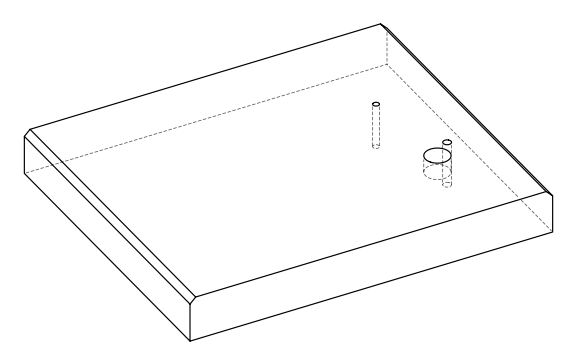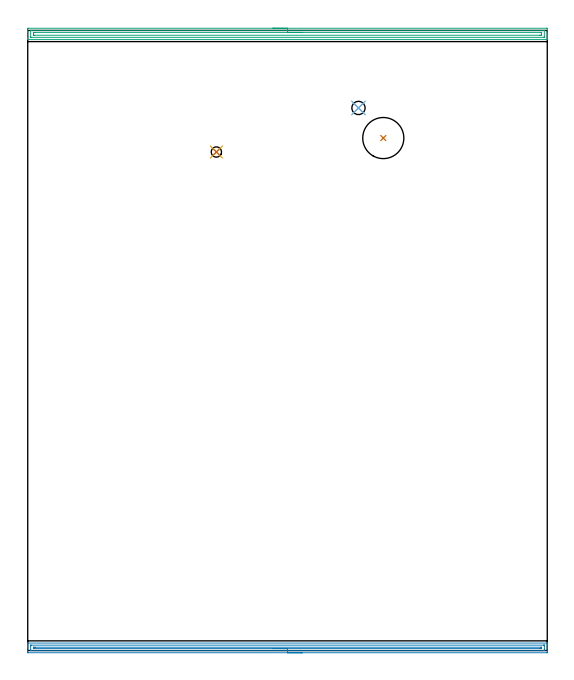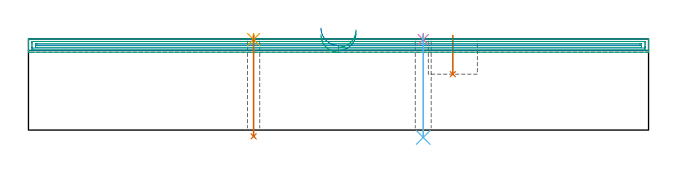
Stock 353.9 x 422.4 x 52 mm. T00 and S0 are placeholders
(PLAN: 7 operations, 4 tool changes, 18 min)
(1 INDEXABLE_INSERT_DRILL_BLIND_HOLE_FROM_SOLID | STEP1POCKET | UGT0302_007 | 0.09 min | 12363 mm3)
(2 AREA_MILL | FG_CHAMFER_SURFACE | UGT0205_001 | 8.67 min | 7708 mm3)
(3 AREA_MILL_1 | FG_CHAMFER_SURFACE_1 | UGT0205_001 | 8.7 min | 10221 mm3)
(4 SPOT_DRILL | STEP1HOLE | NXT0321_9005460120000 | 0.03 min | 0 mm3)
(5 SPOT_DRILL_1 | STEP1HOLE_1 | NXT0321_9005460120000 | 0.03 min | 1 mm3)
(6 DRILL_THROUGH_HOLE_INTO_CENTER | STEP1HOLE | UGT0301_206 | 0.23 min | 3361 mm3)
(7 DRILL_THROUGH_HOLE_INTO_CENTER_1 | STEP1HOLE_1 | UGT0301_465 | 0.23 min | 1982 mm3)
(TOOL UGT0302_007 | Indexable Insert Drill 28mm | D28 PA180 FL50 Z2)
(TOOL UGT0205_001 | Chamfer Mill 20 x 3 x 45 deg. | D20 FL50 Z2)
(TOOL NXT0321_9005460120000 | NC Spot Drill, 142deg, 12mm, Carbide, Uncoated | D12 PA142 FL30 Z2)
(TOOL UGT0301_206 | Twist Drill 9.1 mm | D9.1 PA118 FL78 Z2)
(TOOL UGT0301_465 | Carbide Drill 7.0 mm | D7 PA118 FL69 Z2)
(OP 1 INDEXABLE_INSERT_DRILL_BLIND_HOLE_FROM_SOLID)
G17 G21 G94 G90
T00 M6
G54
G17 G0 G90 X242.2 Y349.1 S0 M3
G43 Z62. H0
G94 G81 G98 Z31.9 F250. R54.
G80
M5
M2
(OP 2 AREA_MILL)
G17 G21 G94 G90
T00 M6
G54
G17 G0 G90 X186.95 Y-1.5 S1061 M3
G43 Z62. H0
Z55.4
G94 G1 X186.912 Z54.528 F250.
X186.798 Z53.664
X186.609 Z52.812
X186.347 Z51.98
X186.013 Z51.174
X185.61 Z50.4
X185.142 Z49.664
X184.61 Z48.972
X184.021 Z48.329
X183.378 Z47.74
X182.686 Z47.209
X181.95 Z46.74
X181.176 Z46.337
X180.37 Z46.003
X179.538 Z45.741
X178.686 Z45.552
X177.822 Z45.438
X176.95 Z45.4
X0.611 Y-1.499 Z45.401
X0.007 Y-1.491 Z45.406
X0.004 Y-1.488 Z45.409
X0. Y-0.88 Z46.016
Y-0.598 Z46.298
Y1.8 Z48.694
Y2.364 Z49.261
Y2.693 Z49.59
Y3.257 Z50.154
Y3.587 Z50.482
Y4.246 Z51.145
Y4.643 Z51.543
X0.007 Y5.039 Z51.931
X0.01 Y5.097 Z51.988
X0.165 Y5.1 Z52.
X353.735
X353.891 Y5.097 Z51.988
X353.894 Y5.081 Z51.972
X353.897 Y5.037 Z51.929
X353.9 Y4.643 Z51.542
Y4.246 Z51.145
Y3.587 Z50.482
Y2.364 Z49.261
Y1.8 Z48.694
X353.899 Y-0.88 Z46.016
X353.896 Y-1.488 Z45.409
X353.893 Y-1.491 Z45.406
X353.289 Y-1.5 Z45.4
X176.95
Y-0.086 Z46.814
X2.397
X2.298 Y-0.084 Z46.816
X2.101 Y-0.079 Z46.821
X2.009 Y-0.072 Z46.828
X2.005 Y-0.043 Z46.857
X2.002 Y0.013 Z46.913
X2. Y0.41 Z47.31
Y2.693 Z49.593
X2.001 Y3.09 Z49.99
X2.008 Y3.587 Z50.487
X2.012 Y3.679 Z50.579
X2.199 Y3.684 Z50.584
X2.298 Y3.685 Z50.585
X351.503
X351.602 Y3.684 Z50.584
X351.799 Y3.679 Z50.579
X351.891 Y3.672 Z50.572
X351.895 Y3.643 Z50.543
X351.898 Y3.587 Z50.487
X351.9 Y3.19 Z50.09
Y0.907 Z47.807
X351.899 Y0.51 Z47.41
X351.892 Y0.013 Z46.913
X351.888 Y-0.079 Z46.821
X351.701 Y-0.084 Z46.816
X351.602 Y-0.085 Z46.815
X176.95 Y-0.086 Z46.814
Y1.329 Z48.229
X4.653
X4.183 Y1.332 Z48.232
X4.028 Y1.335 Z48.235
X4.01 Y1.339 Z48.239
X4.006 Y1.398 Z48.298
X4.002 Y1.496 Z48.396
X4. Y1.617 Z48.517
Y1.8 Z48.7
X4.001 Y1.981 Z48.881
X4.009 Y2.165 Z49.065
X4.015 Y2.265 Z49.165
X4.065 Y2.267 Z49.167
X4.183 Y2.27 Z49.17
X4.604 Y2.271 Z49.171
X5.075
X349.247
X349.717 Y2.268 Z49.168
X349.872 Y2.265 Z49.165
X349.89 Y2.261 Z49.161
X349.894 Y2.201 Z49.101
X349.898 Y2.104 Z49.004
X349.9 Y1.983 Z48.883
Y1.8 Z48.7
X349.899 Y1.619 Z48.519
X349.891 Y1.435 Z48.335
X349.885 Y1.335 Z48.235
X349.835 Y1.333 Z48.233
X349.717 Y1.33 Z48.23
X349.296 Y1.329 Z48.229
X348.825
X176.95
X176.078 Z48.267
X175.214 Z48.38
X174.362 Z48.569
X173.53 Z48.832
X172.724 Z49.165
X171.95 Z49.568
X171.214 Z50.037
X170.522 Z50.568
X169.879 Z51.157
X169.29 Z51.801
X168.758 Z52.493
X168.29 Z53.229
X167.887 Z54.002
X167.553 Z54.808
X167.291 Z55.64
X167.102 Z56.492
X166.988 Z57.357
X166.95 Z58.229
G0 Z62.
M5
M2
(OP 3 AREA_MILL_1)
G17 G21 G94 G90
T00 M6
G54
G17 G0 G90 X166.95 Y423.9 S1061 M3
G43 Z62. H0
Z54.4
G94 G1 X166.988 Z53.528 F250.
X167.102 Z52.663
X167.291 Z51.812
X167.553 Z50.98
X167.887 Z50.174
X168.29 Z49.4
X168.759 Z48.664
X169.29 Z47.972
X169.879 Z47.329
X170.522 Z46.74
X171.214 Z46.208
X171.95 Z45.74
X172.724 Z45.337
X173.53 Z45.003
X174.362 Z44.741
X175.214 Z44.552
X176.078 Z44.438
X176.95 Z44.4
X353.289
X353.608 Y423.898 Z44.401
X353.89 Y423.893 Z44.404
X353.9 Y423.586 Z44.71
Y420.1 Z48.195
Y418.678 Z49.619
Y417.485 Z50.809
Y416.843 Z51.457
Y416.531 Z51.768
X353.898 Y416.414 Z51.878
X353.89 Y416.303 Z51.988
X353.735 Y416.3 Z52.
X0.165
X0.01 Y416.303 Z51.988
X0.002 Y416.414 Z51.878
X0. Y416.531 Z51.768
Y416.842 Z51.457
Y417.485 Z50.809
Y419.55 Z48.747
Y420.972 Z47.324
Y421.568 Z46.728
Y423.311 Z44.985
X0.003 Y423.586 Z44.71
X0.01 Y423.893 Z44.404
X0.292 Y423.898 Z44.4
X0.611 Y423.9
X176.95
Y422.486 Z45.814
X351.503 Y422.485 Z45.815
X351.741 Y422.483 Z45.817
X351.851 Y422.479 Z45.821
X351.891 Y422.472 Z45.828
X351.893 Y422.449 Z45.851
X351.899 Y422.329 Z45.971
X351.9 Y417.97 Z50.33
X351.896 Y417.841 Z50.459
X351.89 Y417.738 Z50.562
X351.885 Y417.72 Z50.58
X351.872 Y417.718 Z50.582
X351.832 Y417.716 Z50.584
X351.503 Y417.714 Z50.586
X351.269
X2.397 Y417.715 Z50.585
X2.159 Y417.717 Z50.583
X2.049 Y417.721 Z50.579
X2.009 Y417.728 Z50.572
X2.007 Y417.751 Z50.549
X2.001 Y417.871 Z50.429
X2. Y422.23 Z46.07
X2.004 Y422.36 Z45.94
X2.01 Y422.462 Z45.838
X2.015 Y422.48 Z45.82
X2.028 Y422.482 Z45.818
X2.068 Y422.484 Z45.816
X2.397 Y422.486 Z45.814
X2.631
X176.95
Y421.072 Z47.228
X349.615 Y421.071 Z47.229
X349.718 Y421.07 Z47.23
X349.819 Y421.068 Z47.232
X349.88 Y421.065 Z47.235
X349.89 Y421.03 Z47.27
X349.894 Y420.972 Z47.328
X349.899 Y420.794 Z47.506
X349.9 Y420.1 Z48.2
Y419.922 Z48.378
X349.892 Y419.228 Z49.072
X349.89 Y419.145 Z49.155
X349.813 Y419.135 Z49.165
X349.718 Y419.133 Z49.167
X348.927 Y419.129 Z49.171
X348.825 Y419.128 Z49.172
X4.285 Y419.129 Z49.171
X4.183 Y419.13 Z49.17
X4.081 Y419.132 Z49.168
X4.02 Y419.135 Z49.165
X4.01 Y419.17 Z49.13
X4.006 Y419.228 Z49.072
X4.001 Y419.406 Z48.894
X4. Y420.1 Z48.2
Y420.278 Z48.022
X4.008 Y420.972 Z47.328
X4.01 Y421.055 Z47.245
X4.087 Y421.065 Z47.235
X4.183 Y421.068 Z47.232
X4.973 Y421.071 Z47.229
X5.075 Y421.072 Z47.228
X176.95
X177.822 Z47.266
X178.687 Z47.38
X179.538 Z47.569
X180.37 Z47.831
X181.176 Z48.165
X181.95 Z48.568
X182.686 Z49.037
X183.378 Z49.568
X184.021 Z50.157
X184.61 Z50.801
X185.142 Z51.493
X185.61 Z52.228
X186.013 Z53.002
X186.347 Z53.808
X186.609 Z54.64
X186.798 Z55.492
X186.912 Z56.357
X186.95 Z57.228
G0 Z62.
M5
M2
(OP 4 SPOT_DRILL)
G17 G21 G94 G90
T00 M6
G54
G17 G0 G90 X225.3 Y369.6 S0 M3
G43 Z62. H0
G94 G81 G98 Z51.608 F250. R55.
G80
M5
M2
(OP 5 SPOT_DRILL_1)
G17 G21 G94 G90
T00 M6
G54
G17 G0 G90 X128.5 Y339.6 S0 M3
G43 Z62. H0
G94 G81 G98 Z51.699 F250. R55.
G80
M5
M2
(OP 6 DRILL_THROUGH_HOLE_INTO_CENTER)
G17 G21 G94 G90
T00 M6
G54
G17 G0 G90 X225.3 Y369.6 S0 M3
G43 Z62. H0
G94 G73 G98 Z-4.234 F250. Q8.033 R54.
G80
M5
M2
(OP 7 DRILL_THROUGH_HOLE_INTO_CENTER_1)
G17 G21 G94 G90
T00 M6
G54
G17 G0 G90 X128.5 Y339.6 S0 M3
G43 Z62. H0
G94 G73 G98 Z-3.603 F250. Q6.95 R54.
G80
M5
M2
